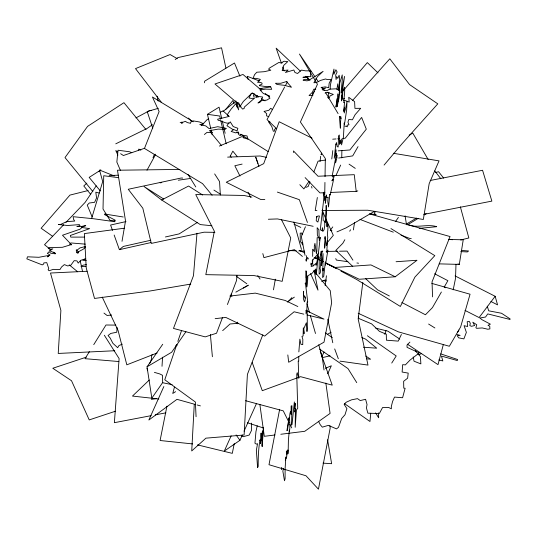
<?xml version="1.0" encoding="UTF-8"?>
<svg xmlns="http://www.w3.org/2000/svg" width="537" height="537" viewBox="0 0 537 537"><rect width="100%" height="100%" fill="white"/><g stroke="black" fill="none" stroke-linecap="round" stroke-linejoin="round"><path stroke-width="0.81" d="M312.668 256.384L312.722 249.772L312.876 249.255L314.387 251.725L314.306 246.194L314.924 243.342L316.374 253.437L316.837 251.101L317.139 237.703L318.616 237.804L317.36 235.011L317.166 227.701L318.884 229.802L319.307 240.482L320.247 237.388L318.052 256.183L318.085 258.552L318.589 259.378L318.716 256.491L319.226 258.109L319.126 274.152L320.253 272.91L320.542 270.299L320.032 268.688L321.059 260.338L320.2 257.384L321.267 251.403L321.153 255.082L321.831 251.135L322.408 250.954L321.629 254.323L321.408 261.673L322.032 259.613L321.462 265.627L323.099 253.632L322.844 270.984L323.14 268.372L322.609 277.548L323.744 276.307L325.341 261.942L325.388 265.103L327.966 250.014L326.691 252.558L327.51 240.771L326.59 245.449L326.577 244.657L327.785 237.367C326.577 232.628 329.215 227.466 327.255 222.593L326.986 226.789L326.671 222.258L325.925 221.19L326.59 212.001L326.194 205.416L325.288 222.459L324.771 220.848L324.757 225.748L324.073 229.749L322.791 231.507L322.408 227.795L322.099 230.4L321.797 230.648L320.307 229.755L323.952 197.106L323.247 193.635L324.207 192.125L324.294 198.448L324.757 198.562L325.261 196.931L325.348 203.255L325.952 199.61L325.597 197.482L326.375 194.904L326.832 197.858L328.208 197.133L327.771 201.053L328.53 206.946L329.812 194.347L330.134 195.106L333.692 179.083L331.913 180.801L334.155 176.747L333.974 175.68L332.967 177.035L332.188 176.613L332.457 174.585L335.692 157.636L335.598 162.892L337.001 157.462L336.968 155.092L336.182 157.67L336.451 153.481L335.833 156.334L336.075 149.769L334.222 158.328L335.826 143.963L336.068 144.285L336.464 142.688L337.135 146.581L338.162 147.017L338.505 135.982L339.31 134.988L339.438 144.473L340.203 140.311L340.411 143.748L341.331 139.07L341.572 144.876L343.432 137.11L344.217 122.953L344.492 124.269L346.66 109.957L347.03 101.298L345.828 107.762L344.244 112.951L344.492 107.178L343.727 111.34L344.579 101.923L343.848 102.735C343.787 97.593 345.157 92.438 344.539 87.182L342.794 91.277L342.411 99.144L342.673 94.163L342.203 95.707L341.868 95.156L341.619 100.929L341.707 95.673L344.553 76.395L341.015 92.995L342.304 79.664L342.237 74.918L339.733 83.168L339.236 94.72L339.612 86.054L339.015 90.491L339.491 77.362L339.129 75.234L337.807 78.395L336.692 76.65L336.075 79.503L335.685 74.999L337.115 71.938L335.88 69.783L333.873 74.354L333.967 69.092L330.416 84.906L330.148 89.102M298.773 356.548L298.706 361.193L298.21 361.159L298.78 378.303L297.223 372.671L296.753 374.222L297.72 408.234L296.431 409.993L295.202 427.277L295.431 408.342L294.826 411.986L295.196 403.327L294.612 408.55L294.357 401.951L292.047 424.431L291.564 425.19L291.953 405.737L291.135 405.945L291.088 414.363L290.551 411.167C288.362 417.732 290.799 424.78 289.423 431.453L289.336 430.036L288.403 440.192L288.168 452.067L287.866 453.886L287.812 449.932L287.221 454.369L286.516 450.899L286.362 451.416L286.463 455.007L286.906 455.403L286.375 458.215L285.946 456.913L285.342 460.558L285.798 458.222L285.1 468.734L285.1 478.702L284.476 480.763L282.865 471.177L283.482 468.324M324.643 200.563L324.71 196.441M324.737 194.797L324.939 182.432M325.033 176.66L325.328 158.529L300.405 122.006L317.434 84.262L299.458 54.056L314.977 76.791M341.754 157.871L341.874 150.454M455.987 264.238L455.53 278.354L453.201 289.826M302.747 242.711L302.653 244.879L301.552 242.63L300.317 241.825L300.196 233.132L301.767 233.051L302.056 234.562M194.26 404.448L191.729 450.946L205.919 438.158L244.107 435.004L247.403 374.39L262.808 334.793M162.013 366.294L162.57 357.192M237.24 323.798L237.341 322.126M117.1 327.469L116.771 332.228L110.729 333.443L108.071 335.511L110.125 337.961L112.898 343.318L117.677 347.694L118.992 345.526L122.335 344.17M328.819 92.344L328.255 94.499L328.637 98.211M263.392 428.043L262.204 446.623L261.855 445.28L262.472 430.849L261.297 440.508L261.559 435.52L261.029 433.117C260.009 436.534 261.532 440.139 260.519 443.508L260.458 439.132L260.143 440.689L259.982 439.89C258.532 448.455 258.069 457.403 258.216 466.351L257.579 467.626L256.35 450.167L257.572 443.676L256.391 444.153L254.947 443.233L255.934 431.721L257.21 425.807M331.772 158.952L332.806 150.602M298.847 351.896L299.874 339.169L300.948 344.311L302.734 344.626L302.828 339.371L301.962 336.417L303.103 335.967L303.318 327.818L304.056 333.658L303.821 328.644L306.365 322.764L306.976 331.49L307.352 328.349L307.171 310.185L306.077 313.796L306.03 310.634L306.835 309.634L307.218 301.767L307.399 302.237L307.708 301.801L305.486 283.489L306.15 283.798L305.801 270.883L306.466 271.192L306.224 277.75L307.023 275.964C305.728 293.135 307.54 288.033 307.835 275.756L311.869 273.514L315.937 268.936L315.501 272.856L316.286 270.279L316.011 274.467L316.481 272.924L318.065 256.975L316.051 265.258L316.186 263.164L313.192 265.976L311.151 266.506L311.608 264.17L310.977 264.929L310.936 263.07L311.843 263.935L312.729 262.137L312.702 259.673M196.992 233.246L193.474 275.689L173.471 328.422L205.194 336.88L216.539 333.229L222.425 317.716M236.958 275.501L236.548 280.495L227.426 304.533M306.573 255.672L306.318 260.915L307.56 257.445L308.426 258.955M370.731 413.282L369.973 421.491L344.6 403.676M281.354 467.633L281.502 469.378L281.838 467.949M337.726 93.894L336.907 104.03L336.578 103.211L335.967 107.125L337.001 98.774M338.095 90.095L338.323 87.813L337.773 83.826L336.9 89.176M321.408 153.179L321.233 154.817L321.072 154.287M204.476 82.785L204.657 81.181L234.494 63.004L239.905 76.16M320.045 161.462L320.663 156.307M325.167 285.718L326.442 275.756M362.831 282.408L358.166 318.924L367.986 365.093L339.968 361.126M353.38 229.917L354.561 222.54M439.179 263.868L459.303 264.399L463.23 239.817L448.979 239.442M317.347 197.488L315.226 210.511L316.897 210.504M122.02 241.314L125.517 220.929L117.482 170.222L179.882 169.424M273.461 289.819L275.34 279.186M155.193 154.173L154.891 155.79L146.977 170.249M279.636 409.362L268.997 464.713L306.003 475.769L318.441 489.18L330.174 428.13L329.913 425.66M166.933 406.18L160.093 440.508L192.615 443.924M234.26 443.549L232.299 453.356L197.515 444.884M138.452 150.528L138.815 149.098L140.842 150.112M174.438 387.117L172.753 393.473L175.579 391.668M443.347 344.506L438.004 364.636L407.402 344.19M152.112 354.501L151.474 356.729L151.515 359.011L149.85 363.274M91.585 218.64L102.708 181.553L99.513 170.041L114.267 175.948M384.761 334.343L385.996 330.389M176.787 344.499L164.772 379.773L195.381 402.018L196.065 416.719M177.854 341.364L181.593 330.389M309.963 181.909L308.164 186.514L305.882 187.373M313.856 171.921L318.052 161.167L325.482 160.039M153.025 157.677L154.287 154.602M305.446 226.748L301.324 236.642L305.043 255.39M163.845 386.553L148.863 420.021L176.982 399.333L195.562 404.529M231.145 435.883L224.305 451.073L239.945 440.293L242.335 434.983M244.046 431.184L256.35 403.844M325.664 198.301L326.691 196.032M335.887 175.653L340.653 165.081M327.691 373.779L331.336 365.778L325.355 368.308M181.949 123.591L182.486 122.429L185.419 121.308L187.238 122.57L190.548 123.315L190.756 122.074L193.199 120.892L199.603 121.986L203.778 123.879L199.73 124.604L205.772 125.913L209.061 128.551L217.727 126.705L226.339 128.39L225.09 129.343L218.15 129.108L209.37 130.686L212.632 132.545L207.06 132.344L204.375 134.505M321.945 356.42L324.059 351.99M401.394 334.477L398.226 341.116L386.425 340.203L386.298 334.209L379.391 331.316L371.584 323.851L358.877 318.522L358.273 316.172M317.971 255.162L316.515 258.102L319.475 259.673M330.342 230.205L332.779 226.896M230.225 156.227L232.83 151.132L237.072 156.354M284.657 86.994L267.01 119.563L276.683 128.746M285.442 85.544L287.402 81.926M358.025 146.621L352.708 155.898L338.679 158.032M344.848 239.737L342.814 243.281L335.806 250.417L352.742 266.412M349.721 231.225L350.533 229.802M441.387 292.021L432.446 307.62L425.438 314.763L401.857 302.492M444.227 287.053L447.885 280.67L434.621 273.769M457.705 332.054L458.92 330.027M89.384 351.668L85.014 358.682L118.818 361.535M93.753 344.647L105.984 324.999L115.791 325.107M391.742 363.059L396.205 355.964L367.395 335.746M96.23 185.842L85.108 202.415L65.977 222.352M228.816 122.973L226.943 125.745L233.34 129.759M239.596 107.004L243.348 101.453L252.262 92.861L258.659 96.875M309.037 181.291L303.882 188.923L299.847 184.708M162.765 382.404L151.83 398.125L147.037 366.811L162.731 344.251M185.916 331.732L171.659 352.238L147.037 366.811M395.541 221.513L398.4 217.398M455.074 275.924L495.154 296.296L479.098 317.568L464.995 310.399M225.6 109.588L232.877 100.547L234.051 103.621M318.515 253.169L312.172 260.807L313.145 265.694M327.496 242.355L333.309 235.354L322.462 211.189M352.641 100.359L389.808 58.801L409.55 84.578L437.803 103.842L401.696 144.131L384.089 165.067M341.673 92.465L367.335 62.601L378.001 72.878M85.222 247.356C83.349 250.168 79.389 250.269 77.442 253.008L76.207 250.786L79.946 247.926L85.396 246.523M201.469 125.584L207.215 119.509L208.651 118.717M287.886 301.854L291.893 297.632M305.076 283.758L306.218 282.549M181.365 123.087L182.305 122.107L180.157 122.564M63.661 224.768L44.531 244.697L51.028 250.007M409.906 342.103L407.019 345.069L407.059 347.352L419.276 352.91L409.986 360.132L405.361 364.892L402.669 364.67L402.126 372.04L408.207 373.108L407.623 378.189L403.643 381.29L403.77 388.144L405.12 388.251L402.596 397.749L394.507 397.085L392.567 401.495L391.312 406.529L391.352 408.811L388.634 407.449L382.579 407.529L379.323 413.537L367.865 413.175L366.429 407.919L367.039 404.549L365.596 399.293L360.233 400.568L357.508 398.635L351.473 399.85L346.13 402.273L344.143 404.395L346.915 408.61L345.002 414.739L341.7 418.464L338.491 427.338L336.498 428.888L328.355 425.364L322.321 427.157L320.26 424.707L318.515 421.236M149.299 380.001L132.478 396.071L158.818 398.984M86.84 183.117L83.792 185.983L90.726 194.381M99.016 171.659L100.849 169.94L89.169 177.391L100.372 190.957M314.313 91.666L312.635 93.237L312.789 94.304M222.66 330.651L230.064 323.979L238.361 323.294M83.201 226.52L80.006 229.198L62.493 235.24L71.683 244.912M114.159 235.045L119.382 249.665L123.309 246.429L150.837 240.247M223.036 111.434L235.938 101.218M322.797 260.049L321.475 261.049L322.985 261.781M326.013 263.237L359.253 279.267L395.219 276.77L417.001 260.27L396.084 261.727M175.216 59.553L177.854 57.62L221.546 47.82L225.909 68.092M287.51 301.982L294.363 297.142M152.474 124.691L147.024 128.491L115.764 143.829M276.139 128.283L274.675 129.303L274.266 131.297L273.333 131.223L271.809 126.564L268.527 121.839L270.024 121.959M197.556 222.311L179.177 233.884L165.409 236.971M210.672 128.209L207.443 114.321L219.062 107.165L221.727 118.596M407.489 224.828L418.263 218.351M424.008 214.901L426.163 213.605M243.389 288.094L248.316 285.181L235.857 292.135M406.402 224.063L416.511 218.089M374.47 211.316L346.157 227.842L336.974 231.863M317.542 82.08L320.294 80.49L325.576 78.973L327.174 79.53L331.181 79.436L329.188 83.201L328.678 87.692L325.1 86.866L321.045 87.585M409.154 135.156L412.799 133.122L428.164 159.516M327.583 334.242L331.134 332.255M220.11 112.401L222.976 110.823L229.091 116.341M135.928 117.912L149.783 110.494L151.434 110.494M163.745 199.066L144.07 186.547L161.644 199.986L188.588 186.044L202.637 194.991M421.391 353.594L418.873 354.735L417.981 353.735M219.358 146.084L242.039 136.566L244.603 138.096L247.946 139.164L247.02 135.915L243.14 135.29L240.798 134.344L240.522 135.532L239.549 135.297L238.146 133.7L238.623 132.048L235.736 132.874L231.152 131.431L233.649 129.524L237.072 130.867L237.851 128.289L233.212 126.564L230.239 121.839L229.574 123.013C225.372 124.094 222.083 120.543 218.136 120.248L217.639 119.214L229.004 116.455L227.252 115.301L227.923 113.716L231.145 109.071L235.723 103.789L238.67 109.85L237.126 102.319L238.837 102.99L240.073 106.4L242.717 109.125L244.295 108.299L244.275 107.145L254.726 97.962L251.84 98.446L248.967 98.016L251.309 93.451L254.108 93.68L253.33 96.257L257.377 95.539L255.813 97.526L259.129 96.566L262.667 97.029L261.271 100.191L257.982 102.99L260.069 102.151L261.566 100.641L266.855 100.097L269.977 98.164L268.943 97.318L269.668 96.022L263.365 93.505L260.036 89.941L265.6 89.122L271.709 89.323L270.621 86.591L265.983 86.598L259.418 85.658L259.572 85.148L261.996 84.168L262.069 83.235L260.66 82.403L257.559 82.336L260.364 79.395L256.525 78.409L253.055 78.261L254.578 74.63L256.8 72.227L264.298 71.696L270.809 70.213L268.547 69.199L269.574 67.998L278.918 62.426L280.797 62.983L282.657 62.735L282.831 61.802L284.06 61.265L287.792 61.574L283.717 65.4L282.173 70.622L288.087 70.058L285.436 72.482L293.846 70.005L294.954 72.508L297.579 73.488L301.472 70.105L305.486 70.837L310.809 70.877L310.373 74.287L310.957 76.704L306.842 76.549L303.17 77.12L303.016 77.637L307.996 76.992L307.526 78.536L309.077 79.724L305.526 79.322L303.324 79.778L303.163 80.295L307.023 80.852L308.923 80.241L323.106 71.367L317.448 76.63L313.897 82.765L316.857 82.483M321.697 281.428L324.791 280.126L326.442 280.186M343.13 99.097L344.526 98.519M157.119 352.997L126.813 364.831L118.113 330.57L102.225 297.089M175.774 345.714L177.324 345.103M144.473 148.326L123.389 155.515L120.617 153.716M325.08 93.062L327.268 92.33L333.329 94.418L330.027 95.928L329.429 97.794L327.563 97.64M86.242 357.179L52.801 368.261L71.522 380.746L89.236 419.914L115.509 411.201M151.34 399.327L156.247 398.716M158.334 108.299L147.212 111.555L152.743 128.262M330.671 192.454L356.206 191.36L357.817 190.903M88.122 190.548L69.931 195.099L41.127 228.238L52.72 236.374M435.319 172.531L438.568 171.726L443.71 178.143M460.733 239.972L468.841 237.965L460.357 206.812M322.039 357.702L330.007 355.816M321.864 88.847L325.717 87.974L322.287 89.807L326.798 90.706L329.738 89.149L335.987 88.82L339.411 90.162M242.113 164.1L234.837 165.745L239.972 176.029M125.973 221.58L110.588 225.037L112.508 230.427M119.382 249.665L150.957 242.57M430.184 180.486L482.568 170.276L491.858 201.113L423.921 214.364M151.172 415.651L114.374 422.686L119.12 358.582L104.312 335.222M155.267 414.866L165.893 412.839M190.756 284.073L150.226 290.96L94.525 298.451L86.235 267.903L84.356 233.588L124.262 228.218M259.217 88.746L270.588 86.927M86.343 264.667L83.336 265.124L81 266.513L85.839 266.5M160.113 182.849L161.765 182.607M178.297 180.217L190.702 178.418M275.025 434.977L264.298 436.306L259.841 404.334M280.804 434.265L304.734 431.305L330.08 413.416L325.852 383.082M229.843 296.075L255.276 293.121L285.134 300.445L297.834 306.546M215.156 318.663L225.822 317.427L264.667 336.088L294.122 311.782L303.808 314.158M111.622 314.991L107.091 315.481L103.97 313.084M419.128 228.4L436.722 226.681C426.781 223.513 415.933 229.03 406.576 223.996M332.698 139.19L336.028 138.942M337.692 138.815L339.364 138.694M342.693 138.439L345.197 138.257L361.643 117.435L366.301 129.155L349.856 149.977L338.189 150.85M312.937 95.378L309.05 95.579L312.286 92.384L313.883 89.108L315.756 89.263M87.021 271.272L50.491 273.024L60.889 310.446L58.224 353.447L114.69 350.742M84.47 237.099L70.783 237.119L70.32 235.495L89.632 228.634L81.389 227.426L81.543 226.909L85.752 225.674L80.973 226.513L76.878 226.52L79.993 225.721L79.369 224.614L67.541 225.513L58.358 224.466L60.225 224.62L66.742 221.62L74.71 221.056L73.509 219.264L73.16 216.7L93.673 218.754L114.71 221.721L115.18 220.177L104.447 214.532L104.608 214.015L123.215 216.982M324.905 192.702L319.965 192.911L305.11 177.613M259.478 88.652L261.935 88.558M109.145 175.552L118.268 175.19M227.634 157.119L260.022 155.992L266.506 157.334M268.352 219.25L277.488 218.935L313.158 226.292M321.099 251.491L322.771 251.464M326.113 251.41L337.827 251.235M339.498 251.209L347.03 251.094L352.923 260.13M321.905 210.477L367.805 210.236L423.337 219.479L429.164 183.674L439.031 160.878L393.299 153.267M264.828 199.495L260.66 199.462L226.278 182.258L263.707 163.657L279.18 121.745L312.064 138.197M182.721 178.069L181.056 178.042L128.249 189.266L142.822 208.222L151.259 243.415L204.067 232.192L214.901 232.34M411.248 238.435L409.57 238.394L401.045 235.132M288.772 250.557L296.216 250.833M298.7 250.92L304.492 251.135M460.82 251.605L467.331 251.947L468.573 250.994L461.572 250.417M343.613 100.54L345.546 100.654L349.191 102.077L348.735 97.278L354.608 101.654L354.937 108.367L360.696 108.313L355.125 114.663L352.42 119.791L348.761 119.489L347.956 122.201L348.99 124.792L347.003 125.208L347.426 126.779L344.781 126.027M86.289 260.532L82.879 260.324L85.215 258.935L80.778 260.317L78.201 263.11L76.966 260.895L74.16 260.667L70.884 265.15L67.769 265.949L64.346 264.607L61.547 266.99L59.983 269.534L53.244 269.373L49.082 270.749L48.075 269.708L48.773 268.607L46.766 262.627L43.806 262.908L43.678 264.05L42.248 264.895L26.85 258.868L27.474 256.8L38.872 257.297L48.961 255.404L47.551 256.874L50.048 254.968L47.377 253.424L49.122 251.719L50.787 253.263L55.19 253.806L55.345 253.289L49.438 250.685L52.861 248.859L50.384 249.208L48.196 248.47L49.444 247.517L62.379 247.309L71.394 244.577L69.541 244.214L70.931 242.952L85.282 244.134M322.985 463.136L331.631 463.7L327.59 439.769M76.872 252.336L78.53 252.457M363.448 347.224L376.706 348.177L365.603 339.129L361.878 337.572M211.867 225.748L200.281 224.587L161.644 199.986M448.422 239.307L452.59 239.73M76.818 252.786L78.476 252.954M366.543 358.776L370.584 359.226L365.744 356.044M118.657 177.68L103.735 175.74L103.017 209.014L109.991 220.298L114.965 220.942M207.443 114.321L219.72 116.026L220.479 119.295M347.855 261.7L336.323 260.062L335.766 258.559M356.924 262.982L358.568 263.217M172.115 384.653L162.657 382.74L162.543 375.316L159.825 373.953L154.414 372.369M369.785 213.692L376.195 214.807L374.262 213.323L375.115 212.068L373.524 211.571M251.927 197.113L243.858 195.455L195.737 194.562L214.364 231.259L205.812 274.655L253.934 275.548L282.187 281.334L290.732 237.945L281.415 219.593M307.036 314.95L323.986 319.106L306.056 310.493M375.739 328.154L387.922 331.181L399.75 339.075M99.17 193.025L95.801 192.179L96.559 197.931L94.606 202.321L89.243 203.02L87.256 205.127L92.142 216.901M245.597 400.709L283.274 410.865L289.154 422.713M247.49 422.767L263.492 428.002M197.18 404.979L200.408 405.885M369.919 214.021L450.046 236.548L432.043 281.878L432.553 296.874M431.829 283.402L470.056 294.216L460.632 326.952L449.348 346.271L398.38 331.859L358.179 313.246M457.088 334.497L460.155 335.417L457.195 335.699L458.672 337.84L463.881 338.894L466.371 332.349L464.069 325.69L467.646 326.516L467.19 321.723L469.21 321.361L470.305 323.24L469.828 325.644L471.533 326.308L474.648 325.509L472.788 322.187L476.762 324.764L475.889 327.731L476.668 328.322L482.239 327.939L487.871 329.248L489.898 328.886L489.744 326.234L488.012 325.328L490.375 324.167L482.132 319.784L479.803 318.005L485.555 317.031L487.75 313.903L509.996 319.448L510.15 318.931L501.518 313.259L488.69 310.816L487.254 306.171M438.836 359.931L442.83 360.945L441.434 356.071L457.302 360.555L457.618 359.522L440.743 353.883M277.374 192.092L299.344 199.677L307.426 222.452M268.849 116.683L266.52 115.858L266.721 113.69L264.036 111.421L268.809 110.327L270.735 108.273L272.528 109.669M359.991 219.405L393.299 232.165M259.458 81.027L247.208 76.281L248.154 79.456M457.96 263.868L459.303 264.399M131.766 152.662L129.451 151.743L118.006 150.239L116.844 162.073L120.449 170.457M327.463 92.236L328.98 92.888M241.724 436.024L243.227 436.675L249.195 435.064L251.605 430.197L251.571 423.109M323.757 280.522L326.013 281.596M294.041 224.151L300.801 227.413M299.492 250.316L304.781 252.867M314.601 257.599L319.139 259.787M320.649 260.512L322.912 261.606M325.932 263.063L335.001 267.439L370.966 264.936L395.219 276.77M300.163 250.651L302.371 251.732M314.125 257.465L319.273 259.975M490.885 301.472L497.564 304.868L495.154 296.296M389.332 295.968L377.538 289.832L365.442 278.408M320.958 260.465L323.18 261.647M325.395 262.828L336.498 268.742M340.941 271.111L356.481 279.388L400.36 306.459L414.913 277.099L434.816 255.639L390.943 228.567M434.889 327.973L428.607 324.046M177.291 58.687L170.095 54.539L135.505 68.608L161.536 102.52M444.274 286.912L445.71 287.772M193.313 121.785L152.427 97.009L159.113 111.555L144.466 148.427L202.563 183.634L212.122 195.233M261.499 98.654L265.05 100.882M236.891 131.988L239.019 133.324M240.442 134.216L268.151 151.595M213.907 190.085L220.251 194.085M117.845 151.924L115.764 150.582L117.932 155.099M349.084 164.154L355.279 168.383M325.382 332.913L332.296 337.659M319.622 349.124L347.976 368.577L356.743 382.639M236.636 276.521L246.825 283.758M341.357 96.056L342.626 97.043M53.626 252.128L55.573 253.726M69.213 264.869L77.664 271.769M302.425 256.444L294.37 249.631L263.922 257.626L262.815 253.598M261.385 90.216L242.993 74.475L214.981 83.98L240.985 106.232M265.191 93.472L268.997 96.727M300.324 71.112L276.139 48.162L281.408 63.111M305.768 76.274L309.997 80.288M76.274 249.752L78.57 252.168M188.514 118.039L191.293 121.073M416.638 352.238L415.302 350.735L416.329 351.916M417.867 353.682L420.437 356.622L420.874 363.885L414.034 361.206L413.195 356.957M210.524 132.216L221.68 145.749M230.178 156.052L231.246 157.341M313.863 270.762L330.242 290.631L331.644 302.821L324.006 342.176L288.671 362.26L287.825 354.95M146.024 129.612L123.946 102.688L87.578 126.383L64.997 157.583L92.854 191.561M434.809 170.934L440.85 178.774M236.092 434.93L239.945 440.293M315.917 78.174L318.266 81.617M322.032 87.128L324.382 90.572M257.767 275.562L260.036 279.039M214.652 173.921L219.566 181.566L220.345 194.944M375.591 412.872L378.659 417.793L378.545 412.879M188.071 174.505L195.783 186.936M325.664 92.733L338.082 113.589M339.793 116.469L341.076 118.623M248.047 192.199L250.611 197.341M289.893 424.19L291.725 427.895M310.534 273.534L317.991 290.148L314.111 270.588M334.685 348.936L338.31 358.743M320.233 351.581L332.228 385.143L300.559 376.672L262.284 390.688L252.242 362.582M257.955 163.409L255.726 157.126L258.921 166.477M282.798 67.044L284.187 70.978M231.085 294.061L231.856 296.431M146.943 368.335L147.655 370.678M311.514 186.473L311.984 188.064M304.882 296.491L305.345 298.102M306.963 303.734L309.5 312.588M310.42 315.81L315.501 333.511M318.73 344.781L322.193 356.85L324.019 369.966M293.914 222.003L301.452 249.423M222.291 121.047L225.144 133.297M220.861 120.926L226.178 143.795M211.054 129.84L212.196 134.74M80.261 261.083L82.584 271.641M235.79 100.869L237.193 107.346M243.328 135.686L243.858 138.116M157.14 96.217L158.18 101.084M327.778 319.247L332.779 342.734M305.855 259.465L306.177 261.096M405.093 215.82L406.502 224.748M356.206 191.36L354.272 174.686L318.032 176.237L293.457 150.937L293.645 152.528M210.383 334.444L212.39 356.722M322.63 210.061L323.261 220.935M303.546 293.826L303.526 295.726L304.445 295.753L305.204 298.471L305.07 300.572L304.432 301.841L303.351 298.612L303.627 291.262L303.546 293.826M340.431 123.416L340.357 128.215L339.377 116.569L341.022 116.945L340.431 123.416M337.223 103.003L337.108 106.682L339.115 97.606L339.069 94.445L337.86 101.728L337.223 103.003M325.026 239.025L324.496 248.201C325.174 248.483 326.167 231.158 324.523 238.2L325.026 239.025M316.521 216.606L316.253 220.794L317.897 222.063L319.461 216.015L317.951 215.955L316.857 217.156L316.521 216.606M289.007 417.907L287.537 430.177L286.892 430.661L289.007 417.907M286.51 81.557L280.75 83.282L275.454 83.289L277.011 84.47L284.301 85.316L291.477 87.256L286.51 81.557M331.812 230.749L330.242 230.219L331.812 230.749"/></g></svg>
